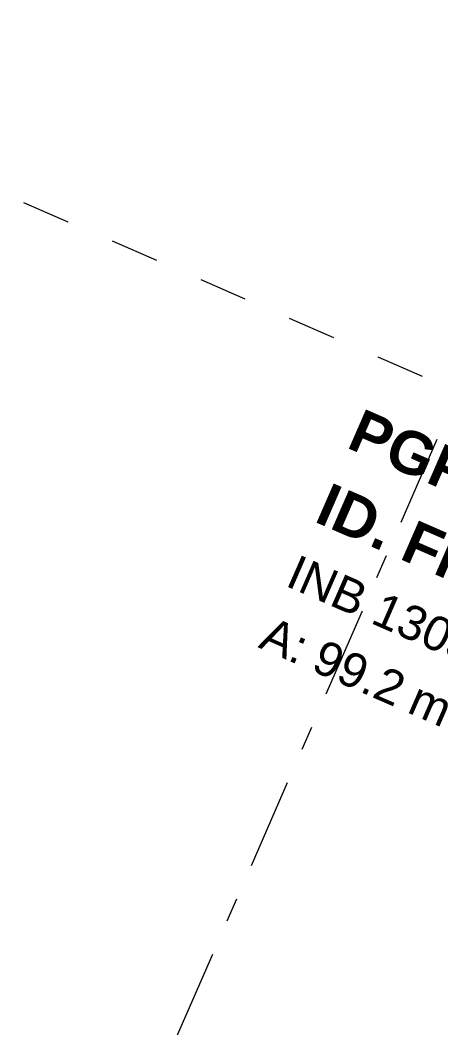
# Model space of a CAD drawing. Header units: millimetres. Extents: x -50172 to 90294, y -80883 to 25069.
# Drawn here: x 6441 to 8899, y -49961 to -44078 of the extents above; entities that cross this region are included whole.
import ezdxf
from ezdxf.enums import TextEntityAlignment as Align

# ---------------------------------------------------------------- set-up
doc = ezdxf.new("R2010")
doc.units = ezdxf.units.MM
doc.header["$MEASUREMENT"] = 0
doc.linetypes.add('Dashed', pattern=[564.444447, 282.222223, -282.222223])
doc.linetypes.add('Double Dashed', pattern=[1093.611073, 529.166651, -211.666656, 141.111112, -211.666656])
for name, color, linetype in [('A-95-MC_Marker_Section_P2.Marker', 7, 'Continuous'), ('New_A-15-MG_Structural_Grid_Phase_2', 7, 'Continuous'), ('New_A-25-M_Wall_Ext', 7, 'Continuous'), ('New_A-35-M_FFE-Zone', 7, 'Continuous'), ('New_ArchiCAD Doors', 7, 'Continuous')]:
    doc.layers.add(name, color=color, linetype=linetype)
for name, color, linetype, lineweight in [('A-95-MC_Marker_Section_P2.Marker_Pen_No__1', 7, 'Continuous', 13), ('New_ArchiCAD Doors_Pen_No__1', 7, 'Continuous', 13), ('New_ArchiCAD Doors_Pen_No__87', 8, 'Continuous', 20), ('New_ArchiCAD Zone Stamps_Pen_No__9', 7, 'Continuous', 13)]:
    doc.layers.add(name, color=color, linetype=linetype, lineweight=lineweight)
doc.layers.add('New_A-15-MG_Structural_Grid_Phase_2_Pen_No__222', color=7, linetype='Continuous', lineweight=13, true_color=0x65af33)
doc.styles.add('GENERATED_STYLE_1', font='')
doc.styles.add('GENERATED_STYLE_3', font='')
doc.styles.add('GENERATED_STYLE_4', font='')
doc.styles.get('GENERATED_STYLE_1').set_extended_font_data('Arial', bold=True)
doc.styles.get('GENERATED_STYLE_3').set_extended_font_data('Arial')
doc.styles.get('GENERATED_STYLE_4').set_extended_font_data('Swis721 BT')

# ---------------------------------------------------------------- blocks, each defined once
blk = doc.blocks.new('PGR Student Space_INB 1305_1_1', base_point=(10966, -44517.7))
at = {"layer": 'New_ArchiCAD Zone Stamps_Pen_No__9'}
for tag, height, style, p in [('ROOM_NAME', 250, 'GENERATED_STYLE_1', (8439.5, -46341.4)), ('zoneNameLine2', 250, 'GENERATED_STYLE_1', (8251.1, -46773.5)), ('ROOM_NUMBER', 200, 'GENERATED_STYLE_3', (8062.6, -47194.2)), ('measuredAreaCode', 200, 'GENERATED_STYLE_3', (7905.6, -47554.3)), ('DUMMY_649', 200, 'GENERATED_STYLE_3', (8213, -47688.4)), ('DUMMY_650', 200, 'GENERATED_STYLE_3', (8702.4, -47901.8)), ('DUMMY_651', 133.3, 'GENERATED_STYLE_3', (8981.6, -48008.3))]:
    blk.add_attdef(tag, text='', height=height, rotation=336.44041, dxfattribs=dict(at, style=style)).set_placement(p, align=Align.TOP_LEFT)
blk = doc.blocks.new('Simple Door Opening_8')
at = {"layer": 'New_ArchiCAD Doors_Pen_No__1', "linetype": 'Continuous'}
for p, q in [((-2556, 345), (-2556, 332.5)), ((-2556, 332.5), (-2556, 329.5)), ((-2556, 329.5), (-2556, 185.5)), ((2556, 332.5), (2556, 345)), ((2556, 329.5), (2556, 332.5)), ((2556, 185.5), (2556, 329.5)), ((-2556, 185.5), (-2556, 182.5)), ((-2556, 182.5), (-2556, 170.5)), ((2556, 182.5), (2556, 185.5)), ((2556, 170.5), (2556, 182.5)), ((-2556, 170.5), (-2556, 164.5)), ((-2556, 164.5), (-2556, 4.5)), ((2556, 164.5), (2556, 170.5)), ((2556, 4.5), (2556, 164.5)), ((-2556, 4.5), (-2556, 0)), ((2556, 0), (2556, 4.5))]:
    blk.add_line(p, q, dxfattribs=at)
at = {"layer": 'New_ArchiCAD Doors_Pen_No__87', "linetype": 'Continuous'}
for p, q in [((2556, 345), (-2556, 345)), ((-2556, 0), (2556, 0))]:
    blk.add_line(p, q, dxfattribs=at)
blk = doc.blocks.new('Wall_44_1', base_point=(1104.1, -48719.3))
at = {"layer": 'New_ArchiCAD Doors', "color": 251, "linetype": 'Continuous', "lineweight": 20, "true_color": 0x606060, "xscale": -1, "zscale": 1000, "rotation": 336.4404115839927}
blk.add_blockref('Simple Door Opening_8', (4016.6, -50365.7), dxfattribs=at)
blk = doc.blocks.new('Standard grid marker_36')
at = {"layer": 'New_A-15-MG_Structural_Grid_Phase_2_Pen_No__222', "linetype": 'Double Dashed'}
blk.add_line((7182, 0), (0, 0), dxfattribs=at)
at = {"layer": 'New_A-15-MG_Structural_Grid_Phase_2_Pen_No__222', "style": 'GENERATED_STYLE_4'}
for tag, p in [('AC_MarkerText_1_0', (-500, 36.5)), ('AC_MarkerText_1_1', (27950.4, 36.5))]:
    blk.add_attdef(tag, text='', height=350, rotation=270, dxfattribs=at).set_placement(p, align=Align.MIDDLE_CENTER)
blk = doc.blocks.new('Cutting Plane_5_1', base_point=(18850.6, -50545.4))
at = {"layer": 'A-95-MC_Marker_Section_P2.Marker_Pen_No__1', "linetype": 'Dashed'}
blk.add_line((18621.4, -50445.5), (-6789.2, -39365.2), dxfattribs=at)

msp = doc.modelspace()

# ---------------------------------------------------------------- block references
at = {"layer": 'A-95-MC_Marker_Section_P2.Marker'}
msp.add_blockref('Cutting Plane_5_1', (18850.6, -50545.4), dxfattribs=at)
at = {"layer": 'New_A-15-MG_Structural_Grid_Phase_2', "color": 8, "linetype": 'Continuous', "lineweight": 15, "zscale": 1000, "rotation": 66.44041158399293}
msp.add_blockref('Standard grid marker_36', (6441.9, -52106.2), dxfattribs=at)
at = {"layer": 'New_A-25-M_Wall_Ext', "color": 250, "lineweight": 50, "true_color": 0x2a2a2a}
msp.add_blockref('Wall_44_1', (1104.1, -48719.3), dxfattribs=at)
at = {"layer": 'New_A-35-M_FFE-Zone', "linetype": 'Continuous'}
ref = msp.add_blockref('PGR Student Space_INB 1305_1_1', (10966, -44517.7), dxfattribs=at)
ref.add_attrib('ROOM_NAME', 'PGR Student Space', dxfattribs={"layer": 'New_ArchiCAD Zone Stamps_Pen_No__9', "color": 7, "height": 250, "rotation": 336.44041, "style": 'GENERATED_STYLE_1'}).set_placement((8439.5, -46341.4), align=Align.TOP_LEFT)
ref.add_attrib('ROOM_NUMBER', 'INB 1305', dxfattribs={"layer": 'New_ArchiCAD Zone Stamps_Pen_No__9', "color": 7, "height": 200, "rotation": 336.44041, "style": 'GENERATED_STYLE_3'}).set_placement((8062.6, -47194.2), align=Align.TOP_LEFT)
ref.add_attrib('zoneNameLine2', 'ID. FF571', dxfattribs={"layer": 'New_ArchiCAD Zone Stamps_Pen_No__9', "color": 7, "height": 250, "rotation": 336.44041, "style": 'GENERATED_STYLE_1'}).set_placement((8251.1, -46773.5), align=Align.TOP_LEFT)
ref.add_attrib('measuredAreaCode', 'A: ', dxfattribs={"layer": 'New_ArchiCAD Zone Stamps_Pen_No__9', "color": 7, "height": 200, "rotation": 336.44041, "style": 'GENERATED_STYLE_3'}).set_placement((7905.6, -47554.3), align=Align.TOP_LEFT)
ref.add_attrib('DUMMY_649', '99.2', dxfattribs={"layer": 'New_ArchiCAD Zone Stamps_Pen_No__9', "color": 7, "height": 200, "rotation": 336.44041, "style": 'GENERATED_STYLE_3'}).set_placement((8213, -47688.4), align=Align.TOP_LEFT)
ref.add_attrib('DUMMY_650', ' m', dxfattribs={"layer": 'New_ArchiCAD Zone Stamps_Pen_No__9', "color": 7, "height": 200, "rotation": 336.44041, "style": 'GENERATED_STYLE_3'}).set_placement((8702.4, -47901.8), align=Align.TOP_LEFT)

doc.saveas('drawing.dxf')
